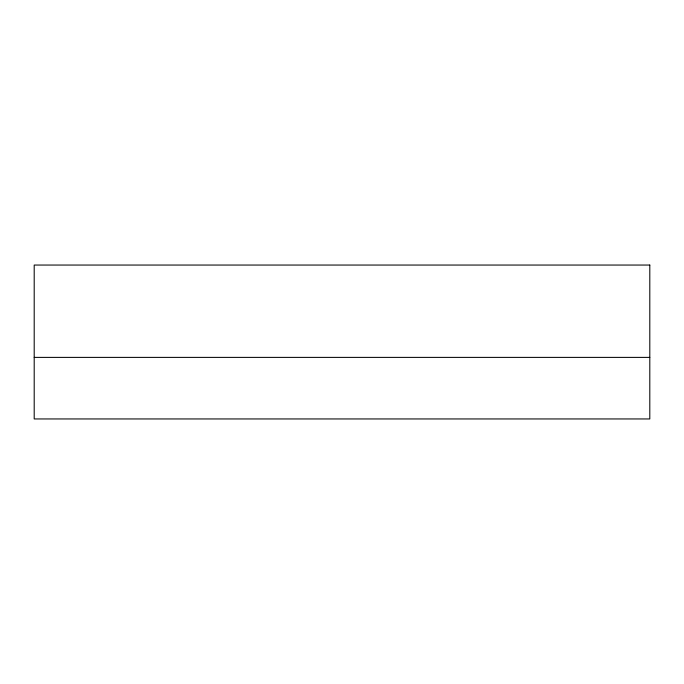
<?xml version="1.0" encoding="UTF-8"?>
<svg xmlns="http://www.w3.org/2000/svg" width="684" height="684" viewBox="0 0 684 684"><rect width="100%" height="100%" fill="white"/><g stroke="black" fill="none" stroke-linecap="round" stroke-linejoin="round"><path stroke-width="1.03" d="M34.2 357.39L649.8 357.39M649.8 265.05L34.2 265.05L34.2 418.95L649.8 418.95L649.8 265.05"/></g></svg>
